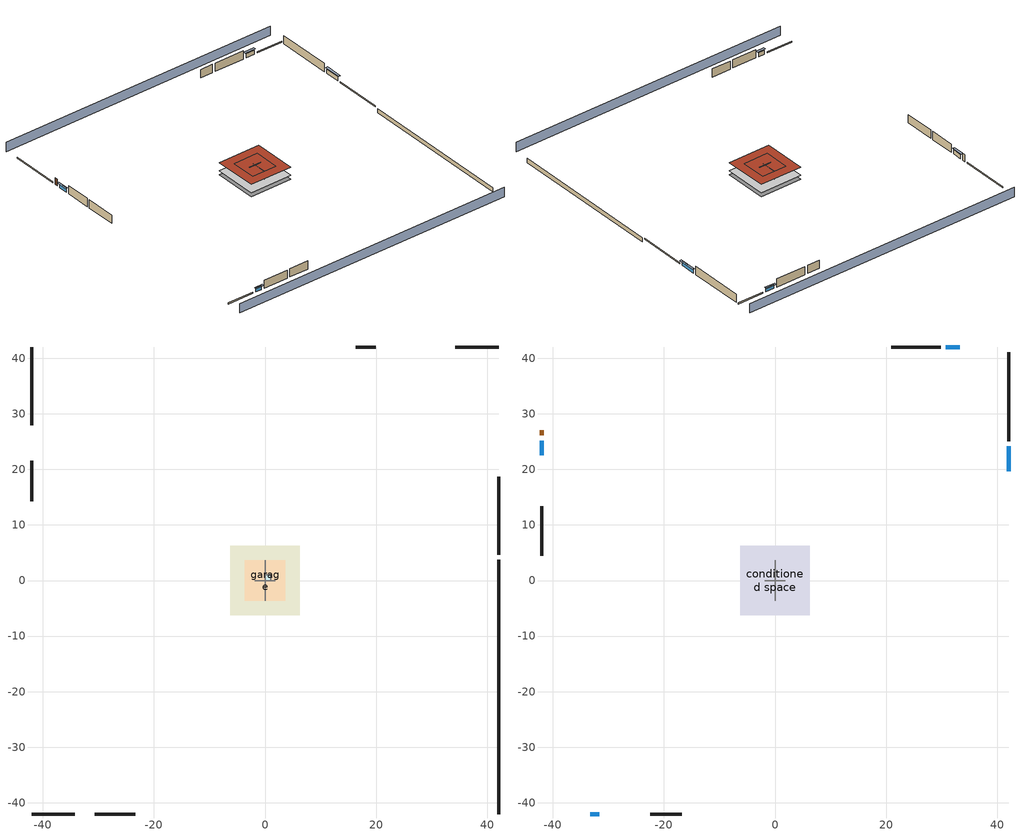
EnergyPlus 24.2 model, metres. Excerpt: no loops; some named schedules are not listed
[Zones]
central ac and furnace airloop ret air zone
 floor adiabatic (AdiabaticConst): 0,0 0,1 1,1 1,0 z0
 wall adiabatic (AdiabaticConst): 0,1 0,0 1,0 1,1 0,1 z0:1
 ceiling adiabatic (AdiabaticConst): 1,0 1,1 0,1 0,0 z1
crawlspace - vented
 floor foundation (Slab2 construction): -6.28,-6.28 -6.28,6.28 6.28,6.28 6.28,-6.28 z-0.91
 wall outside (RimJoist1 construction): 42,4.64 42,18.7 z0.3:0.61
 wall outside (RimJoist2 construction): -42,-42 -34.2,-42 z0.3:0.61
 wall outside (RimJoist3 construction): -42,42 -42,27.95 z0.3:0.61
 wall outside (RimJoist4 construction): 42,42 34.2,42 z0.3:0.61
 wall foundation (FoundationWall1 construction): 42,-42 42,3.72 z-0.91:0.3
garage
 floor foundation (Slab1 construction): -3.66,-3.66 -3.66,3.66 3.66,3.66 3.66,-3.66 z0
 wall outside (Wall1 construction): -30.66,-42 -23.35,-42 z0.3:2.74
 wall outside (Wall2 construction): -42,21.56 -42,14.25 z0.3:2.74
 wall outside (Wall9 construction): 19.95,42 16.29,42 z0.3:2.74
 wall to conditioned space (Wall5 construction Reversed): 0,-3.66 0,3.66 z0.3:2.74
 wall to conditioned space (Wall6 construction Reversed): 1.83,0 -1.83,0 z0.3:2.74
 roof outside (Roof1 construction): -3.66,3.66 -3.66,-3.66 3.66,-3.66 3.66,3.66 z2.74
conditioned space
 floor to crawlspace - vented (Floor1 construction): -6.28,-6.28 -6.28,6.28 6.28,6.28 6.28,-6.28 z0.3
 wall outside (AdiabaticWallConstruction 1): -42,27.03 -42,26.11 z0.3:2.34
 wall outside (AdiabaticWallConstruction): 42,19.62 42,24.11 / -42,25.18 -42,22.49 z0.3:1.49; -33.27,-42 -31.59,-42 z0.3:1.43; 33.27,42 30.71,42 z0.3:1.46
 wall outside (Wall3 construction): 42,25.04 42,41.08 z0.3:2.74
 wall outside (Wall4 construction): -22.42,-42 -16.73,-42 z0.3:2.74
 wall outside (Wall7 construction): -42,13.32 -42,4.48 z0.3:2.74
 wall outside (Wall8 construction): 29.79,42 20.88,42 z0.3:2.74
 window (WindowConstruction): 42,19.62 42,24.11 z0.3:1.49
 window (WindowConstruction 1): -33.27,-42 -31.59,-42 z0.3:1.43
 window (WindowConstruction 2): -42,25.18 -42,22.49 z0.3:1.49
 window (WindowConstruction 3): 33.27,42 30.71,42 z0.3:1.46
 door (Door): -42,27.02 -42,26.11 z0.3:2.34
 roof outside (Roof2 construction): -6.28,6.28 -6.28,-6.28 6.28,-6.28 6.28,6.28 z2.74
shading: 42,46.58 -42,46.58 / -42,-46.58 42,-46.58 z0:2.74; 42,24.42 42,19.32 42.61,19.32 42.61,24.42 z1.8; -31.29,-42 -33.58,-42 -33.58,-42.61 -31.29,-42.61 z1.74; -42,22.19 -42,25.49 -42.61,25.49 -42.61,22.19 z1.8; 30.41,42 33.58,42 33.58,42.61 30.41,42.61 z1.77
[Building]
Building 1: Terrain=Suburbs
[Site:Location]
Portland Intl Arpt_OR: Latitude {deg}=45.59; Longitude {deg}=-122.6; Time Zone {hr}=-8; Elevation {m}=33; Keep Site Location Information=Yes
[Site:GroundTemperature:Shallow]
10.2558, 8.96328, 8.85977, 9.47314, 11.9355, 14.3863, 16.5111, 17.8571, 17.9714, 16.8767, 14.8061, 12.4304
[Site:WaterMainsTemperature]
Calculation Method=Schedule; Temperature Schedule=mains temperature schedule
[Material] Roughness=Rough; Thermal Absorptance=0.9
Name | Thickness {m} | Conductivity {W/m-K} | Density {kg/m3} | Specific Heat {J/kg-K} | Solar Absorptance | Visible Absorptance
concrete 4.0 in. | 0.1016 | 1.803125 | 2242.8 | 837.4 | 0.7 | 0.7
concrete 8.0 in. | 0.2032 | 1.803125 | 2242.8 | 837.4 | 0.7 | 0.7
door material | 0.04445 | 0.0612267 | 512.64 | 1214.23 | 0.7 | 0.7
floor covering | 0.0127 | 0.0433444 | 54.468 | 1339.84 | 0.6 | 0.6
floor stud and cavity | 0.1397 | 0.923637 | 92.3553 | 1139.71 | 0.7 | 0.7
furniture material conditioned space 1; furniture material garage 1 | 0.1524 | 0.115458 | 640.8 | 1214.23 | 0.6 | 0.6
gypsum board | 0.0127 | 0.160291 | 801 | 837.4 | 0.6 | 0.6
osb sheathing 0.5 in. | 0.0127 | 0.115458 | 512.64 | 1214.23 | 0.6 | 0.6
osb sheathing 0.5 in. 1; osb sheathing 0.5 in. 2; osb sheathing 0.5 in. 3 | 0.0127 | 0.115458 | 512.64 | 1214.23 | 0.7 | 0.7
osb sheathing 0.75 in. | 0.01905 | 0.115458 | 512.64 | 1214.23 | 0.7 | 0.7
rim joist stud and cavity | 0.0508 | 0.178688 | 50.32683 | 1063.81 | 0.6 | 0.6
roof rigid ins | 0.00254769 | 0.029427 | 32.04 | 1214.23 | 0.7 | 0.7
roof rigid ins 1 | 0.103632 | 0.029427 | 32.04 | 1214.23 | 0.7 | 0.7
roof stud and cavity | 0.2032 | 0.161866 | 78.34581 | 1123.46 | 0.7 | 0.7
soil 0.5 in. | 0.0127 | 1.3848 | 1842.3 | 418.7 | 0.7 | 0.7
wall rigid ins | 0.512978 | 0.029427 | 32.04 | 1214.23 | 0.7 | 0.7
wall stud and cavity | 0.1397 | 0.727959 | 139.0536 | 1170.24 | 0.6 | 0.6
wall stud and cavity 1 | 0.1397 | 0.117713 | 139.0536 | 1170.24 | 0.7 | 0.7
wall stud and cavity 2 | 0.1397 | 0.103501 | 139.0536 | 1170.24 | 0.7 | 0.7
wall stud and cavity 3 | 0.0889 | 0.380278 | 52.3479 | 1209.89 | 0.7 | 0.7
wall stud and cavity 4 | 0.0889 | 0.391764 | 83.0341 | 1211.67 | 0.7 | 0.7
wood shingles or shakes | 0.00635 | 0.162714 | 1121.4 | 1465.45 | 0.85 | 0.85
wood siding | 0.0254 | 0.102417 | 544.68 | 1172.36 | 0.85 | 0.85
wood siding 1; wood siding 2 | 0.0254 | 0.102417 | 544.68 | 1172.36 | 0.7 | 0.7
[Material:NoMass]
Adiabatic: Roughness=Rough; Thermal Resistance {m2-K/W}=176.1; Thermal Absorptance=0.9; Solar Absorptance=0.7; Visible Absorptance=0.7
[WindowMaterial:SimpleGlazingSystem]
WindowMaterial: U-Factor {W/m2-K}=6.58648; Solar Heat Gain Coefficient=0.76
[Construction]
AdiabaticConst: Adiabatic
AdiabaticWallConstruction: wood siding 1, wall rigid ins, wall stud and cavity 3, gypsum board
AdiabaticWallConstruction 1: wood siding 2, wall rigid ins, wall stud and cavity 3, gypsum board
Door: door material
Floor1 construction: floor stud and cavity, osb sheathing 0.75 in., floor covering
FoundationWall1 construction: concrete 8.0 in.
furniture construction conditioned space 1: furniture material conditioned space 1
furniture construction garage 1: furniture material garage 1
PartitionWallConstruction: gypsum board, wall stud and cavity 4, gypsum board
RimJoist1 construction; RimJoist2 construction; RimJoist3 construction; RimJoist4 construction: wood siding, rim joist stud and cavity
Roof1 construction: wood shingles or shakes, roof rigid ins, osb sheathing 0.5 in.
Roof2 construction: wood shingles or shakes, roof rigid ins 1, osb sheathing 0.75 in., roof stud and cavity, gypsum board
Slab1 construction: concrete 4.0 in.
Slab2 construction: soil 0.5 in.
Wall1 construction; Wall2 construction: wood siding, osb sheathing 0.5 in. 1, wall stud and cavity
Wall3 construction; Wall4 construction: wood siding, osb sheathing 0.5 in. 1, wall stud and cavity 1, gypsum board
Wall5 construction Reversed: gypsum board, wall stud and cavity 2, osb sheathing 0.5 in. 2
Wall6 construction Reversed: gypsum board, wall stud and cavity 2, osb sheathing 0.5 in. 3
Wall7 construction; Wall8 construction: wood siding, osb sheathing 0.5 in. 3, wall stud and cavity 1, gypsum board
Wall9 construction: wood siding, osb sheathing 0.5 in. 3, wall stud and cavity
WindowConstruction; WindowConstruction 1; WindowConstruction 2; WindowConstruction 3: WindowMaterial
[Zone] Multiplier=1
Name | Volume {m3} | Part of Total Floor Area
central ac and furnace airloop ret air zone | 1 | No
conditioned space | 384.656 | Yes
crawlspace - vented | 192.328 | Yes
garage | 130.484 | Yes
[Space]
Name | Zone | Space Type | Volume {m3}
central ac and furnace airloop ret air space | central ac and furnace airloop ret air zone | Plenum Space Type
conditioned space 1 | conditioned space |  | 384.656
crawlspace - vented 1 | crawlspace - vented |  | 192.328
garage 1 | garage |  | 130.484
[SpaceList]
Plenum Space Type: central ac and furnace airloop ret air space
[OtherEquipment] Design Level Calculation Method=EquipmentLevel
Name | Fuel Type | Zone or ZoneList or Space or SpaceList | Schedule | Design Level {W} | Fraction Latent | Fraction Radiant | Fraction Lost
central ac and furnace airloop_0 RetCondToRP; central ac and furnace airloop_0 RetSensLkToRP | None | central ac and furnace airloop ret air space | Always On Discrete | 0 | 0 | 0 | 0
central ac and furnace airloop_0 RetLatLkToRP | None | central ac and furnace airloop ret air space | Always On Discrete | 0 | 1 | 0 | 0
central ac and furnace airloop_0 SupCondToLv; central ac and furnace airloop_0 SupSensLkToCond; mech vent house fan sensible load | None | conditioned space 1 | Always On Discrete | 0 | 0 | 0 | 0
central ac and furnace airloop_0 SupLatLkToCond; mech vent house fan latent load | None | conditioned space 1 | Always On Discrete | 0 | 1 | 0 | 0
clothes dryer 1 | Electricity | conditioned space 1 | clothes_dryer | 0 | 0.015 | 0.081 | 0.85
cooking range 1 | NaturalGas | conditioned space 1 | cooking_range | 2156.5 | 0.16 | 0.384 | 0.2
general water use latent | None | conditioned space 1 | general water use schedule | 99.529 | 1 | 0 | 0
general water use sensible | None | conditioned space 1 | general water use schedule | -98.09 | 0 | 0.6 | 0
central ac and furnace airloop_0 RetCondToDZ; central ac and furnace airloop_0 SupCondToDZ; central ac and furnace airloop_0 SupSensLkToDZ | None | crawlspace - vented 1 | Always On Discrete | 0 | 0 | 0 | 0
central ac and furnace airloop_0 SupLatLkToDZ | None | crawlspace - vented 1 | Always On Discrete | 0 | 1 | 0 | 0
water heater energy adjustment1 | Electricity | garage 1 | Always On Discrete | 0.01 | 0 | 0 | 1
water heater lat | None | garage 1 | Always On Discrete | 0 | 1 | 0 | 0
water heater sens | None | garage 1 | Always On Discrete | 0 | 0 | 0 | 0
[SurfaceProperty:IncidentSolarMultiplier] Incident Solar Multiplier=1; Incident Solar Multiplier Schedule=trans schedule winter=0.85 summer=0.7
Window1; Window2; Window3; Window4
[InternalMass]
Name | Construction | Zone or ZoneList | Space or SpaceList | Surface Area {m2}
furniture mass conditioned space 1 | furniture construction conditioned space 1 | conditioned space | conditioned space 1 | 63.09974
partition wall mass | PartitionWallConstruction | conditioned space | conditioned space 1 | 157.749
furniture mass garage 1 | furniture construction garage 1 | garage | garage 1 | 5.35122
[Lights] Design Level Calculation Method=LightingLevel; Return Air Fraction=0; Fraction Radiant=0.6; Fraction Visible=0.2; Fraction Replaceable=1
Name | Zone or ZoneList or Space or SpaceList | Schedule | Lighting Level {W}
interior lighting | conditioned space 1 | lighting_interior | 233.676
garage lighting | garage 1 | lighting_garage | 8.19219
[People]
occupants: Zone or ZoneList or Space or SpaceList=conditioned space 1; Number of People Schedule=occupants; Number of People Calculation Method=People; Number of People=5; Fraction Radiant=0.314171; Sensible Heat Fraction=0.56303; Activity Level Schedule=occupants activity schedule; Carbon Dioxide Generation Rate {m3/s-W}=0; Enable ASHRAE 55 Comfort Warnings=No; Mean Radiant Temperature Calculation Type=EnclosureAveraged
[ElectricEquipment] Design Level Calculation Method=EquipmentLevel
Name | Zone or ZoneList or Space or SpaceList | Schedule | Design Level {W} | Fraction Latent | Fraction Radiant | Fraction Lost
ceiling fan | conditioned space 1 | ceiling_fan | 18.095 | 0 | 0.558 | 0
clothes dryer | conditioned space 1 | clothes_dryer | 5520.75 | 0.015 | 0.081 | 0.85
clothes washer | conditioned space 1 | clothes_washer | 328.937 | 0.03 | 0.162 | 0.7
cooking range | conditioned space 1 | cooking_range | 73.5827 | 0.16 | 0.384 | 0.2
dishwasher | conditioned space 1 | dishwasher | 382.989 | 0.3 | 0.18 | 0.4
fridge | conditioned space 1 | fridge schedule | 39.726 | 0 | 0.6 | 0
mech vent bath fan 0 | conditioned space 1 | mech vent bath fan 0 schedule | 30 | 0 | 0 | 1
mech vent house fan | conditioned space 1 | mech vent house fan schedule | 0 | 0 | 0 | 1
mech vent house fan cfis | conditioned space 1 | mech vent house fan cfis schedule | 0 | 0 | 0 | 0
mech vent range fan 0 | conditioned space 1 | mech vent range fan 0 schedule | 30 | 0 | 0 | 1
misc plug loads | conditioned space 1 | plug_loads_other | 446.649 | 0.021 | 0.558 | 0.049
misc tv | conditioned space 1 | plug_loads_tv | 564.53 | 0 | 0.6 | 0
misc well pump | conditioned space 1 | misc well pump schedule | 131.782 | 0 | 0 | 1
whole house fan | conditioned space 1 | Always On Discrete | 0 | 0 | 0 | 1
freezer | garage 1 | freezer schedule | 194.914 | 0 | 0.6 | 0
[ZoneInfiltration:DesignFlowRate] Schedule=Always On Discrete
Name | Zone or ZoneList or Space or SpaceList | Design Flow Rate Calculation Method | Design Flow Rate {m3/s} | Air Changes per Hour {1/hr} | Constant Term Coefficient | Temperature Term Coefficient | Velocity Term Coefficient | Velocity Squared Term Coefficient
infil flow; natural vent flow; whole house fan flow | conditioned space 1 | Flow/Zone | 0
crawlspace_vented 1 duct leakage imbalance infil flow | crawlspace - vented 1 | Flow/Zone | 0
infil crawlspace - vented 1 | crawlspace - vented 1 | AirChanges/Hour |  | 2.6013 | 1 | 0 | 0 | 0
[ZoneMixing] Schedule=Always On Continuous; Design Flow Rate Calculation Method=Flow/Zone; Design Flow Rate {m3/s}=0
Name | Zone or Space | Source Zone or Space
central ac and furnace airloop_0 ZoneMixDZToCond mix | conditioned space | crawlspace - vented
central ac and furnace airloop_0 ZoneMixCondToDZ mix | crawlspace - vented | conditioned space
[SurfaceProperty:ExposedFoundationPerimeter] Exposed Perimeter Calculation Method=TotalExposedPerimeter
Name | Total Exposed Perimeter {m}
Slab2 | 45.72
Slab1 | 18.288
[ZoneInfiltration:EffectiveLeakageArea]
infil garage 1: Zone or Space=garage 1; Schedule=Always On Discrete; Effective Air Leakage Area {cm2}=271.837; Stack Coefficient=0.000129147; Wind Coefficient=4.64657e-05
[AvailabilityManager:Scheduled]
central ac and furnace airloop Availability Manager: Schedule=Always On Discrete
[AirLoopHVAC:ReturnPlenum]
Air Loop HVAC Return Plenum 1: Zone=central ac and furnace airloop ret air zone
[WaterUse:Equipment]
dishwasher: Peak Flow Rate {m3/s}=4.50548e-06; Flow Rate Fraction Schedule=hot_water_dishwasher
[Foundation:Kiva] Wall Depth Below Slab {m}=0.2032
Name | Initial Indoor Air Temperature {C} | Wall Height Above Grade {m}
Foundation Kiva 1 | 13.4258 | 0.1016
Foundation Kiva 2 | 8.58325 | 0.3048
[Foundation:Kiva:Settings]
Soil Conductivity {W/m-K}=1.3848; Soil Density {kg/m3}=1842.3; Soil Specific Heat {J/kg-K}=418.7; Ground Solar Absorptivity=0.9; Ground Thermal Absorptivity=0.9; Ground Surface Roughness {m}=0.03; Far-Field Width {m}=40; Deep-Ground Boundary Condition=ZeroFlux; Deep-Ground Depth {m}=40; Minimum Cell Dimension {m}=0.2; Maximum Cell Growth Coefficient=3; Simulation Timestep=Timestep
[Exterior:Lights]
exterior lighting: Schedule=exterior lighting schedule; Design Level {W}=7.09205
[EnergyManagementSystem:GlobalVariable]
central_ac_and_furnace_airloop_0_DuctImbalLkExhFanEquivCond
central_ac_and_furnace_airloop_0_DuctImbalLkExhFanEquivDZ
central_ac_and_furnace_airloop_0_DuctImbalLkSupFanEquivCond
central_ac_and_furnace_airloop_0_DuctImbalLkSupFanEquivDZ
central_ac_and_furnace_airloop_0_DZ_T
central_ac_and_furnace_airloop_0_DZ_W
central_ac_and_furnace_airloop_0_RetCondToDZ
central_ac_and_furnace_airloop_0_RetCondToRP
central_ac_and_furnace_airloop_0_RetLatLkToRP
central_ac_and_furnace_airloop_0_RetSensLkToRP
central_ac_and_furnace_airloop_0_SupCondToDZ
central_ac_and_furnace_airloop_0_SupCondToLv
central_ac_and_furnace_airloop_0_SupLatLkToCond
central_ac_and_furnace_airloop_0_SupLatLkToDZ
central_ac_and_furnace_airloop_0_SupSensLkToCond
central_ac_and_furnace_airloop_0_SupSensLkToDZ
central_ac_and_furnace_airloop_0_ZoneMixCondToDZ
central_ac_and_furnace_airloop_0_ZoneMixDZToCond
central_ac_and_furnace_airloop_AH_MFR
central_ac_and_furnace_airloop_AH_Tout
central_ac_and_furnace_airloop_AH_VFR
central_ac_and_furnace_airloop_AH_Wout
central_ac_and_furnace_airloop_Fan_RTF
central_ac_and_furnace_airloop_RA_T
central_ac_and_furnace_airloop_Ra_W
infil_program_Qfan
infil_program_Qinf
natural_vent_program_Qnv
natural_vent_program_Qwhf
[EnergyManagementSystem:Sensor]
Name | Output:Variable or Output:Meter Index Key | Output:Variable or Output:Meter
airflow_gain | infil flow | Infiltration Sensible Heat Gain Energy
airflow_gain_1 | natural vent flow | Infiltration Sensible Heat Gain Energy
airflow_gain_2 | whole house fan flow | Infiltration Sensible Heat Gain Energy
airflow_loss | infil flow | Infiltration Sensible Heat Loss Energy
airflow_loss_1 | natural vent flow | Infiltration Sensible Heat Loss Energy
airflow_loss_2 | whole house fan flow | Infiltration Sensible Heat Loss Energy
central_ac_and_furnace_airloop_0_DZ_T_s | crawlspace - vented | Zone Air Temperature
central_ac_and_furnace_airloop_0_DZ_W_s | crawlspace - vented | Zone Mean Air Humidity Ratio
central_ac_and_furnace_airloop_AH_MFR_s | Node 6 | System Node Mass Flow Rate
central_ac_and_furnace_airloop_AH_Tout_s | Node 6 | System Node Temperature
central_ac_and_furnace_airloop_AH_VFR_s | Node 6 | System Node Current Density Volume Flow Rate
central_ac_and_furnace_airloop_AH_Wout_s | Node 6 | System Node Humidity Ratio
central_ac_and_furnace_airloop_RA_T_s | Node 9 | System Node Temperature
central_ac_and_furnace_airloop_Ra_W_s | Node 9 | System Node Humidity Ratio
clg_load_cond |  | Cooling:EnergyTransfer:Zone:CONDITIONED SPACE
clg_load_duct |  | Cooling:EnergyTransfer:Zone:CENTRAL AC AND FURNACE AIRLOOP RET AIR ZONE
clg_sp_s; clg_sp_s_1 | cooling setpoint | Schedule Value
clothes_dryer_exhaust_0_sch_s | clothes_dryer | Schedule Value
cool_season | cooling season schedule | Schedule Value
ducts_conv | central ac and furnace airloop_0 RetCondToRP | Other Equipment Convective Heating Energy
ducts_conv_1 | central ac and furnace airloop_0 RetLatLkToRP | Other Equipment Convective Heating Energy
ducts_conv_2 | central ac and furnace airloop_0 RetSensLkToRP | Other Equipment Convective Heating Energy
ducts_conv_3 | central ac and furnace airloop_0 SupCondToLv | Other Equipment Convective Heating Energy
ducts_conv_4 | central ac and furnace airloop_0 SupLatLkToCond | Other Equipment Convective Heating Energy
ducts_conv_5 | central ac and furnace airloop_0 SupSensLkToCond | Other Equipment Convective Heating Energy
ducts_rad | central ac and furnace airloop_0 RetCondToRP | Other Equipment Radiant Heating Energy
ducts_rad_1 | central ac and furnace airloop_0 RetLatLkToRP | Other Equipment Radiant Heating Energy
ducts_rad_2 | central ac and furnace airloop_0 RetSensLkToRP | Other Equipment Radiant Heating Energy
ducts_rad_3 | central ac and furnace airloop_0 SupCondToLv | Other Equipment Radiant Heating Energy
ducts_rad_4 | central ac and furnace airloop_0 SupLatLkToCond | Other Equipment Radiant Heating Energy
ducts_rad_5 | central ac and furnace airloop_0 SupSensLkToCond | Other Equipment Radiant Heating Energy
htg_load_cond |  | Heating:EnergyTransfer:Zone:CONDITIONED SPACE
htg_load_duct |  | Heating:EnergyTransfer:Zone:CENTRAL AC AND FURNACE AIRLOOP RET AIR ZONE
htg_sp_s; htg_sp_s_1 | heating setpoint | Schedule Value
hvac_availability_schedule_s | hvac availability schedule | Schedule Value
ig_ee_conv | ceiling fan | Electric Equipment Convective Heating Energy
ig_ee_conv_1 | clothes dryer | Electric Equipment Convective Heating Energy
ig_ee_conv_3 | cooking range | Electric Equipment Convective Heating Energy
ig_ee_conv_4 | dishwasher | Electric Equipment Convective Heating Energy
ig_ee_conv_5 | fridge | Electric Equipment Convective Heating Energy
ig_ee_conv_6 | misc plug loads | Electric Equipment Convective Heating Energy
ig_ee_conv_7 | misc tv | Electric Equipment Convective Heating Energy
ig_ee_conv_8 | misc well pump | Electric Equipment Convective Heating Energy
ig_ee_conv_9 | whole house fan | Electric Equipment Convective Heating Energy
ig_ee_rad | ceiling fan | Electric Equipment Radiant Heating Energy
ig_ee_rad_1 | clothes dryer | Electric Equipment Radiant Heating Energy
ig_ee_rad_3 | cooking range | Electric Equipment Radiant Heating Energy
ig_ee_rad_4 | dishwasher | Electric Equipment Radiant Heating Energy
ig_ee_rad_5 | fridge | Electric Equipment Radiant Heating Energy
ig_ee_rad_6 | misc plug loads | Electric Equipment Radiant Heating Energy
ig_ee_rad_7 | misc tv | Electric Equipment Radiant Heating Energy
ig_ee_rad_8 | misc well pump | Electric Equipment Radiant Heating Energy
ig_ee_rad_9 | whole house fan | Electric Equipment Radiant Heating Energy
ig_lgt_conv | interior lighting | Lights Convective Heating Energy
ig_lgt_rad | interior lighting | Lights Radiant Heating Energy
ig_lgt_vis | interior lighting | Lights Visible Radiation Heating Energy
ig_oe_conv | clothes dryer 1 | Other Equipment Convective Heating Energy
ig_oe_conv_1 | cooking range 1 | Other Equipment Convective Heating Energy
ig_oe_conv_2 | general water use latent | Other Equipment Convective Heating Energy
ig_oe_conv_3 | general water use sensible | Other Equipment Convective Heating Energy
ig_oe_rad | clothes dryer 1 | Other Equipment Radiant Heating Energy
ig_oe_rad_1 | cooking range 1 | Other Equipment Radiant Heating Energy
ig_oe_rad_2 | general water use latent | Other Equipment Radiant Heating Energy
ig_oe_rad_3 | general water use sensible | Other Equipment Radiant Heating Energy
ig_ppl_conv | occupants | People Convective Heating Energy
ig_ppl_rad | occupants | People Radiant Heating Energy
im_conv | furniture mass conditioned space 1 | Surface Inside Face Convection Heat Gain Energy
im_conv_1 | partition wall mass | Surface Inside Face Convection Heat Gain Energy
im_ig | furniture mass conditioned space 1 | Surface Inside Face Internal Gains Radiation Heat Gain Energy
im_ig_1 | partition wall mass | Surface Inside Face Internal Gains Radiation Heat Gain Energy
im_lgt | furniture mass conditioned space 1 | Surface Inside Face Lights Radiation Heat Gain Energy
im_lgt_1 | partition wall mass | Surface Inside Face Lights Radiation Heat Gain Energy
im_sol | furniture mass conditioned space 1 | Surface Inside Face Solar Radiation Heat Gain Energy
im_sol_1 | partition wall mass | Surface Inside Face Solar Radiation Heat Gain Energy
im_surf | furniture mass conditioned space 1 | Surface Inside Face Net Surface Thermal Radiation Heat Gain Energy
im_surf_1 | partition wall mass | Surface Inside Face Net Surface Thermal Radiation Heat Gain Energy
mech_vent_bath_fan_0_sch_s | mech vent bath fan 0 schedule | Schedule Value
mech_vent_range_fan_0_sch_s | mech vent range fan 0 schedule | Schedule Value
mv_conv | mech vent bath fan 0 | Electric Equipment Convective Heating Energy
mv_conv_1 | mech vent house fan | Electric Equipment Convective Heating Energy
mv_conv_2 | mech vent house fan cfis | Electric Equipment Convective Heating Energy
mv_conv_3 | mech vent range fan 0 | Electric Equipment Convective Heating Energy
mv_conv_4 | mech vent house fan latent load | Other Equipment Convective Heating Energy
mv_conv_5 | mech vent house fan sensible load | Other Equipment Convective Heating Energy
mv_rad | mech vent bath fan 0 | Electric Equipment Radiant Heating Energy
mv_rad_1 | mech vent house fan | Electric Equipment Radiant Heating Energy
mv_rad_2 | mech vent house fan cfis | Electric Equipment Radiant Heating Energy
mv_rad_3 | mech vent range fan 0 | Electric Equipment Radiant Heating Energy
mv_rad_4 | mech vent house fan latent load | Other Equipment Radiant Heating Energy
mv_rad_5 | mech vent house fan sensible load | Other Equipment Radiant Heating Energy
natural_vent_s | natural vent schedule | Schedule Value
out_pb_s |  | Site Outdoor Air Barometric Pressure
out_wt_s |  | Site Outdoor Air Humidity Ratio
site_vw_s |  | Site Wind Speed
ss_back_out | Window1 | Surface Window Shortwave from Zone Back Out Window Heat Transfer Rate
ss_back_out_1 | Window2 | Surface Window Shortwave from Zone Back Out Window Heat Transfer Rate
ss_back_out_2 | Window3 | Surface Window Shortwave from Zone Back Out Window Heat Transfer Rate
ss_back_out_3 | Window4 | Surface Window Shortwave from Zone Back Out Window Heat Transfer Rate
ss_conv | Door1 | Surface Inside Face Convection Heat Gain Energy
ss_conv_1 | Window1 | Surface Inside Face Convection Heat Gain Energy
ss_conv_2 | Window2 | Surface Inside Face Convection Heat Gain Energy
ss_conv_3 | Window3 | Surface Inside Face Convection Heat Gain Energy
ss_conv_4 | Window4 | Surface Inside Face Convection Heat Gain Energy
ss_ig | Door1 | Surface Inside Face Internal Gains Radiation Heat Gain Energy
